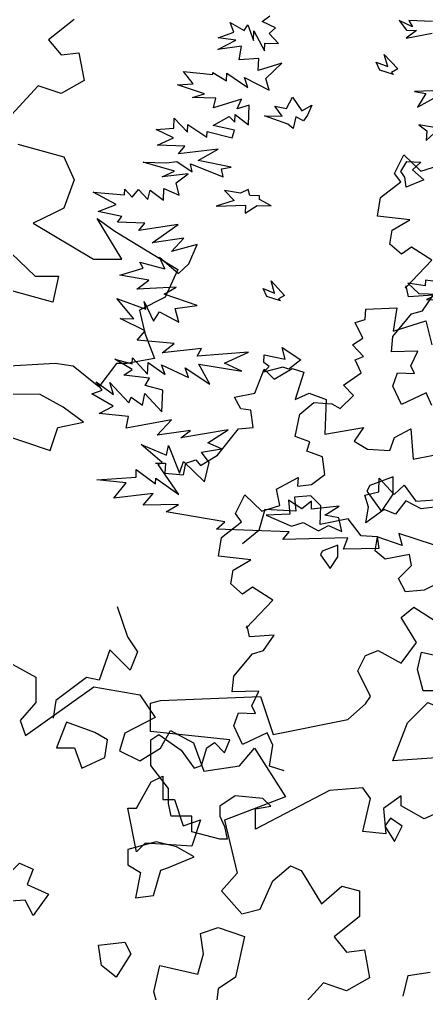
# Model space of a CAD drawing. Header units: inches. Extents: x -11 to 128, y 7 to 56.
# Drawn here: x 59.075 to 59.323, y 22.366 to 22.961 of the extents above; entities that cross this region are included whole.
import ezdxf

# ---------------------------------------------------------------- set-up
doc = ezdxf.new("R2010")
doc.units = ezdxf.units.IN
doc.header["$MEASUREMENT"] = 0
doc.layers.add('CAY', color=94, linetype='Continuous')
doc.layers.add('CAY-3', color=61, linetype='Continuous')
picture_1 = doc.add_image_def('image1.jpg', size_in_pixel=(1680, 1093))

# ---------------------------------------------------------------- blocks, each defined once
blk = doc.blocks.new('A$C76451831')
at = {"layer": 'CAY'}
for p, q in [((3847.2, 1679), (3878.4, 1661.9)), ((3878.4, 1661.9), (3878.4, 1627.1)), ((3864.3, 1582.3), (3957.4, 1648.4)), ((3957.4, 1648.4), (4019.9, 1637.7)), ((4019.9, 1637.7), (4040.5, 1607.1)), ((3878.4, 1627.1), (3857.2, 1602.9)), ((3857.2, 1602.9), (3864.3, 1582.3)), ((4040.5, 1607.1), (3999.3, 1585.8)), ((4047.6, 1565.2), (4061.2, 1589.4)), ((4061.2, 1589.4), (4092.4, 1572.3)), ((3999.3, 1585.8), (3992.2, 1561.6)), ((4019.9, 1548.1), (4047.6, 1565.2)), ((4092.4, 1572.3), (4106.6, 1533.9)), ((4154.9, 1541), (4175.6, 1565.2)), ((4175.6, 1565.2), (4217.4, 1499.1)), ((3992.2, 1561.6), (4019.9, 1548.1)), ((4106.6, 1533.9), (4154.9, 1541)), ((4217.4, 1499.1), (4134.9, 1467.3)), ((4134.9, 1467.3), (4152, 1395.3)), ((4200.3, 1384.7), (4224.5, 1405.3)), ((4224.5, 1405.3), (4238.7, 1398.8)), ((4152, 1395.3), (4130.8, 1371.1)), ((4238.7, 1398.8), (4266.4, 1353.4)), ((4183.2, 1346.3), (4200.3, 1384.7)), ((4266.4, 1353.4), (4294.1, 1377.6)), ((4294.1, 1377.6), (4318.3, 1371.1)), ((4130.8, 1371.1), (4158.5, 1339.9)), ((4318.3, 1371.1), (4318.3, 1336.3)), ((4158.5, 1339.9), (4183.2, 1346.3)), ((4318.3, 1336.3), (4283.5, 1308.6)), ((4283.5, 1308.6), (4300.6, 1287.9)), ((4300.6, 1287.9), (4324.7, 1290.9)), ((4324.7, 1290.9), (4331.8, 1253.1)), ((4384.3, 1256.1), (4414.2, 1260.8)), ((4269.3, 1246.1), (4228, 1201.2)), ((4300.6, 1235.4), (4269.3, 1246.1)), ((4331.8, 1253.1), (4300.6, 1235.4)), ((4377.3, 1228.2), (4384.3, 1256.1)), ((3915.1, 501.1), (3898, 463.3)), ((3898, 463.3), (3863.2, 445.6)), ((3863.2, 445.6), (3870.3, 414.4)), ((3870.3, 414.4), (3883.8, 380.2)), ((3831.9, 373.1), (3807.8, 341.8)), ((3846.1, 373.1), (3831.9, 373.1)), ((3883.8, 380.2), (3846.1, 373.1))]:
    blk.add_line(p, q, dxfattribs=at)
for points in [[(4216, 1534.3), (4196, 1540.6), (4200.2, 1569.1), (4192.8, 1586), (4159, 1570.1), (4147.4, 1595.5), (4153.8, 1613.4), (4177, 1612.3), (4171.7, 1622.9), (4181.2, 1642.9), (4145.3, 1641.9), (4147.4, 1663), (4172.8, 1693.5), (4187.5, 1697.8), (4202.3, 1718.9), (4168.5, 1716.7), (4165.4, 1731.5), (4164.3, 1728.3), (4200.2, 1766.3), (4172.8, 1784.2), (4159, 1774.7), (4143.2, 1788.5), (4146.4, 1807.4), (4170.6, 1821.2), (4126.4, 1826.4), (4130.6, 1851.7), (4158, 1872.8), (4149.6, 1884.4), (4162.2, 1909.7), (4185.4, 1887.6), (4209.7, 1895), (4205.5, 1917.1), (4235, 1933), (4233.9, 1921.4), (4252.9, 1923.5), (4270.8, 1937.2), (4267.7, 1961.4), (4246.6, 1968.8), (4250.8, 1981.5), (4230.8, 1988.9), (4237.1, 2019.4), (4256.1, 2035.3), (4280.3, 2033.1), (4291.9, 2026.8), (4309.9, 2044.7), (4296.2, 2058.5), (4320.4, 2075.3), (4312, 2093.3), (4323.6, 2097.5), (4308.8, 2113.3), (4322.5, 2122.8), (4312, 2143.9), (4325.7, 2148.1), (4326.7, 2161.8), (4368.9, 2163.9), (4363.7, 2132.3), (4408, 2146), (4416.4, 2113.3)], [(514.2, 784.1), (506.8, 800.9), (473, 785.1), (461.4, 810.4), (467.7, 828.4), (490.9, 827.3), (485.7, 837.9), (495.2, 857.9), (459.3, 856.8), (461.4, 877.9), (486.7, 908.5), (501.5, 912.7), (516.3, 933.8), (482.5, 931.7), (479.3, 946.5), (478.3, 943.3), (514.2, 981.3), (486.7, 999.2), (473, 989.7), (457.2, 1003.4), (460.4, 1022.4), (484.6, 1036.1), (440.3, 1041.4), (444.5, 1066.7), (472, 1087.8), (463.5, 1099.4), (476.2, 1124.7), (499.4, 1102.6), (523.6, 1110)], [(4261.2, 838.3), (4229.1, 839.4), (4234.2, 831), (4215.9, 839.8), (4225.9, 826.3), (4239.5, 825.9), (4225.5, 815.5), (4260.6, 822.4)], [(4273.8, 744.4), (4236.6, 743), (4252.3, 740.2), (4240.8, 721.6), (4268.1, 736.9)], [(4282.3, 691.1), (4242.7, 697.9), (4253.3, 689.4), (4252.8, 676.3), (4263.6, 686.3)], [(4262.6, 126.9), (4215.6, 142.2), (4220, 125.7), (4186, 137.8), (4188.1, 121.8), (4140.1, 120.8), (4146.1, 136.4), (4058.1, 134.1), (4066.6, 144.6), (3967.9, 148.1), (3979.1, 158.1), (3899.4, 171.8), (3916.1, 181.6), (3868, 180.6), (3881.7, 196.4), (3828.5, 190.1), (3845, 210.9), (3805.3, 215), (3858.5, 218.6), (3858.8, 229), (3884.9, 209.5), (3885.2, 217.6), (3916.5, 195.2), (3888.5, 236.1), (3894, 238.6), (3865.5, 263.2), (3899.8, 248.8), (3902.6, 261.9), (3917.6, 224.2), (3923.1, 239.9), (3951.6, 212.6), (3957.9, 238.7), (3947.6, 252.6), (3974.4, 257.1), (3956.2, 265.5), (3983.5, 283.1), (3919.2, 272.2), (3932.7, 282.1), (3887.2, 276), (3906.5, 296.7), (3844.9, 285.2), (3848.2, 301.4), (3808.5, 305.5), (3827.4, 315.3), (3798.5, 332.2), (3812.3, 337.1), (3804.5, 348.3), (3827.9, 331.1), (3823.1, 347.6), (3848.9, 320), (3851.8, 327.6), (3867.3, 316.6), (3870.6, 332.4), (3893.7, 307.5), (3894.8, 337), (3871, 343.2), (3876.8, 353.5), (3842, 357.4), (3853.2, 365.2), (3829.6, 379.1), (3853.4, 372.9), (3853.7, 381), (3874.2, 359), (3874.8, 374.8), (3898.2, 358.2), (3893.2, 371.5), (3929.8, 354.3), (3925.3, 367.6), (3958.9, 345.2), (3944, 372.4), (4002.2, 362.7), (3978.5, 373.9), (4011.2, 388.7), (3941.7, 383.4), (3947.5, 393.6), (3893.8, 387.8), (3910.1, 400.4), (3860, 404.8), (3870.8, 417.6), (3837, 434.6), (3855.6, 434), (3832.5, 461.5), (3871.9, 447), (3869.5, 457.5), (3882.2, 430.8), (3890.3, 443.7), (3916.6, 429.6), (3911.8, 448.3), (3941.4, 452.3), (3896.6, 467.5), (3912.8, 477.3), (3859.7, 474.2), (3876, 486.8), (3836.3, 493.6), (3868.4, 502.9), (3863.7, 511.2), (3897.8, 501.9), (3890.2, 518), (3916.2, 495.8), (3930.2, 508.9), (3941.6, 535.3), (3906.8, 525.6), (3923.3, 543.6), (3880.5, 537.4), (3915.8, 562.4), (3862.5, 553.9), (3870.5, 564), (3833.4, 565.3), (3839.1, 573.3), (3807.2, 579.8), (3831.5, 589.4), (3800.4, 606.4), (3842.9, 602.6), (3843.1, 610.3), (3853.2, 599.5), (3861.7, 609.7), (3874.4, 596.1), (3877.5, 609.1), (3895.6, 595.3), (3896.2, 611.2), (3917.2, 602.3), (3912.8, 618.8), (3929.1, 631.3), (3894, 627.1), (3910.6, 634.7), (3868.4, 647.1), (3900.1, 646), (3913.8, 647.7), (3934.6, 633.9), (3932.3, 644.8), (3976.9, 627), (3974.6, 637.9), (3987.8, 640.2), (3942.8, 649.4), (3970.1, 664.8), (3916.4, 658.5), (3924.9, 668.7), (3887.8, 670), (3909.5, 680.1), (3885.8, 691.3), (3909.9, 693.2), (3910.4, 706.8), (3928.3, 687.6), (3928.7, 698), (3954.8, 681.2), (3955.1, 688.9), (3989.2, 680), (3992.3, 690.3), (3963.1, 696.8), (3984.8, 709.2), (3992.7, 701.2), (3993, 711.6), (4011.1, 697.8), (4012.1, 724.6), (3996, 719.7), (4001.9, 732.6), (3963.9, 720.8), (3967.1, 733.8), (3935.4, 734.9), (3951.4, 739.8), (3914.7, 752), (3936, 753.5), (3923, 770.3), (3962.8, 766.2), (3962.9, 768.9), (3981.5, 757.4), (3981.9, 768.2), (4010.2, 748.6), (4005.7, 761.9), (4039.5, 744.9), (4034.6, 760.9), (4056.7, 781.5), (4024.6, 771.7), (4025.2, 788), (3998.4, 786.2), (4001.7, 804.7), (3969.4, 800.4), (3993.9, 813.1), (3970, 816.2), (3991.5, 823.6), (3986.5, 837), (4005.2, 825.9), (4010.4, 833.9), (4017.9, 812.3), (4018.3, 825.4), (4033.2, 798.2), (4033.6, 809), (4052.2, 808.4), (4039.5, 822), (4047.9, 829.8), (4029.6, 838.2), (4040.3, 846)]]:
    blk.add_lwpolyline(points, dxfattribs=at)
for points in [[(4267.5, 1833.2), (4264.9, 1827.9), (4278.1, 1809.4), (4288.7, 1825.2), (4288.7, 1841.1)], [(4396.9, 1672), (4402.2, 1695.8), (4436.5, 1687.9), (4441.8, 1706.3), (4439.1, 1724.8), (4455, 1730.1), (4478.7, 1722.2), (4470.8, 1685.2), (4455, 1674.7), (4452.3, 1650.9), (4439.1, 1643), (4404.8, 1643)], [(4035, 1519.2), (4050.8, 1527.2), (4050.8, 1495.5), (4066.6, 1495.5), (4078.5, 1459.8), (4102.3, 1467.8), (4090.4, 1432.1), (4027.1, 1436.1), (4015.2, 1424.2), (4003.3, 1483.6), (4015.2, 1483.6)], [(4376, 1459.3), (4360.2, 1469.9), (4352.3, 1459.3), (4365.5, 1438.2)], [(3837.8, 1390.3), (3856.3, 1408.8), (3874.8, 1400.9), (3866.9, 1379.8), (3895.9, 1366.6), (3874.8, 1337.5), (3864.2, 1358.6), (3824.6, 1356)], [(4038.9, 1234.1), (4046.9, 1269.7), (4098.3, 1257.8), (4106.2, 1285.6), (4102.3, 1313.3), (4126, 1321.2), (4161.7, 1309.3), (4149.8, 1253.9), (4126, 1238), (4122.1, 1202.4), (4102.3, 1190.5), (4050.8, 1190.5)], [(3967.7, 1269.7), (3963.7, 1297.4), (3999.3, 1301.4), (4007.3, 1285.6), (3987.5, 1253.9)], [(4208.2, 766.2), (4189.8, 772.3), (4184.7, 782.9), (4200.4, 776.9), (4195.5, 793.4), (4213.9, 773.7), (4205.6, 769)], [(4064.6, 698.7), (4032.9, 710.2), (4056.9, 709.4), (4046.9, 723.3), (4062.7, 720.1), (4070.9, 735.6), (4083.8, 716.6), (4097.3, 724.3), (4091.3, 710.9), (4086.1, 703.4), (4075.4, 708.7), (4072.1, 693)], [(4223.4, 626.6), (4218.2, 634.5), (4226.4, 647.8), (4245.4, 647.1), (4234.2, 636.7), (4249.6, 623), (4225.2, 612.9)], [(4013.2, 601.7), (4010.8, 609.9), (4000.2, 604.8), (3978.6, 608.3), (3991.7, 594.7), (3967.4, 587.4), (4007.3, 588.7), (4006.9, 577.9), (4023.2, 588.2), (4042.2, 587.5), (4026.2, 596.2), (4026.3, 601.2)], [(4303.8, 461), (4306.8, 469), (4285.8, 477.9), (4289, 493.7), (4275.1, 483.3), (4251.6, 486.8), (4251.4, 479.1), (4227.5, 482.7), (4242.8, 468.5), (4269.5, 467.6), (4253, 460.5), (4287.8, 459.2), (4306, 447.7)], [(4054.6, 458.4), (4036.2, 464.5), (4031.1, 475.1), (4046.8, 469.1), (4041.9, 485.6), (4060.3, 465.9), (4052, 461.2)], [(4032, 374.8), (4032.4, 385.2), (4061.2, 379.2), (4056.8, 395.2), (4082.5, 378.5), (4066.1, 365.4), (4058.1, 368.4), (4031.6, 361.7), (4039.5, 369.1)], [(4174.2, 178.1), (4169.4, 194.1), (4188.1, 198.9), (4188.8, 217.4), (4209.3, 195.4), (4222.9, 208.1), (4238.4, 186.2), (4264.8, 188), (4278.1, 179.9), (4245.8, 175.6), (4224.8, 186.7), (4211.1, 168.6), (4195.4, 174.6), (4170.8, 156.9)], [(4138.2, 144.9), (4133.9, 163.6), (4114.9, 167), (4134.4, 179.5), (4096.7, 175.3), (4097, 186.2), (4083.5, 175.8), (4065.4, 187.3), (4067.4, 168.6), (4035.2, 167), (4069.6, 152.2), (4085.6, 157.1), (4106.5, 146), (4119.9, 153.2)]]:
    blk.add_lwpolyline(points, close=True, dxfattribs=at)
at = {"layer": 'CAY-3'}
for p, q in [((3774.4, 841.1), (3739.6, 813.4)), ((3739.6, 813.4), (3756.7, 792.8)), ((3756.7, 792.8), (3780.9, 795.7)), ((3780.9, 795.7), (3788, 758)), ((3788, 758), (3756.7, 740.3)), ((3725.5, 750.9), (3684.2, 706.1)), ((3756.7, 740.3), (3725.5, 750.9)), ((3697.8, 671.3), (3760.3, 654.2)), ((3760.3, 654.2), (3774.4, 622.9)), ((3774.4, 622.9), (3760.3, 584.6)), ((3760.3, 584.6), (3746.7, 577.5)), ((3746.7, 577.5), (3719, 563.9)), ((3839, 515.2), (3805.7, 570.4)), ((3805.7, 570.4), (3829.8, 553.3)), ((3719, 563.9), (3800.7, 515.2)), ((3829.8, 553.3), (3915.1, 501.1)), ((86.7, 510.8), (100.8, 469.5)), ((472.7, 495.7), (489.8, 509.9)), ((489.8, 509.9), (517.5, 492.2)), ((3800.7, 515.2), (3839, 515.2)), ((493.3, 461.5), (472.7, 495.7)), ((100.8, 469.5), (114.4, 448.9)), ((76.8, 451.7), (62.5, 410.5)), ((86.7, 441.8), (76.8, 451.7)), ((424.3, 443.8), (441.4, 450.9)), ((441.4, 450.9), (472.7, 433.8)), ((472.7, 433.8), (493.3, 461.5)), ((104.4, 424.1), (86.7, 441.8)), ((114.4, 448.9), (104.4, 424.1)), ((413.7, 423.2), (424.3, 443.8)), ((45.4, 414.1), (3.5, 382.8)), ((62.5, 410.5), (45.4, 414.1)), ((430.8, 388.4), (413.7, 423.2)), ((145.6, 382.8), (281.8, 388.3)), ((281.8, 388.3), (298.9, 336.4)), ((424.3, 378.3), (430.8, 388.4)), ((3.5, 382.8), (0, 358.6)), ((132.1, 379.3), (145.6, 382.8)), ((132.1, 340.9), (132.1, 379.3)), ((400.1, 357.1), (424.3, 378.3)), ((3748.8, 373.1), (3625.2, 366.3)), ((3773, 369.5), (3748.8, 373.1)), ((3807.8, 341.8), (3773, 369.5)), ((298.9, 336.4), (400.1, 357.1)), ((240, 329.4), (132.1, 340.9)), ((132.7, 329.4), (143.3, 336.4)), ((143.3, 336.4), (173.9, 315.2)), ((132.7, 294.5), (132.7, 329.4)), ((201.6, 294.5), (208.7, 318.7)), ((208.7, 318.7), (219.3, 325.8)), ((219.3, 325.8), (232.9, 311.7)), ((232.9, 311.7), (240, 329.4)), ((173.9, 315.2), (191.6, 291)), ((156.8, 263.3), (132.7, 294.5)), ((191.6, 291), (201.6, 294.5)), ((156.8, 242.6), (156.8, 263.3)), ((247, 253.3), (226.4, 239.1)), ((284.8, 249.7), (247, 253.3)), ((375.4, 260.4), (274.7, 207.8)), ((420.8, 263.9), (375.4, 260.4)), ((430.8, 249.7), (420.8, 263.9)), ((472.7, 253.3), (448.5, 236.2)), ((472.7, 239.7), (472.7, 253.3)), ((160.4, 225.5), (156.8, 242.6)), ((226.4, 239.1), (226.4, 225.5)), ((274.7, 235.6), (295.4, 239.1)), ((295.4, 239.1), (284.8, 249.7)), ((420.8, 204.9), (430.8, 249.7)), ((503.9, 222), (472.7, 239.7)), ((188.1, 225.5), (160.4, 225.5)), ((188.1, 204.3), (188.1, 225.5)), ((226.4, 225.5), (232.9, 211.4)), ((274.7, 207.8), (274.7, 235.6)), ((448.5, 236.2), (452, 201.4)), ((535.2, 236.2), (503.9, 222)), ((226.4, 194.3), (188.1, 204.3)), ((232.9, 211.4), (236.4, 194.3)), ((452, 201.4), (420.8, 204.9)), ((236.4, 194.3), (226.4, 194.3))]:
    blk.add_line(p, q, dxfattribs=at)
for points in [[(138.9, 705.6), (152.6, 705.6), (151.5, 691.9), (176.9, 689.8), (180, 705.6), (193.7, 709.9), (200.1, 702.5), (223.3, 716.2), (251.7, 752), (271.8, 754.2), (268.6, 777.4), (254.9, 779.5), (246.5, 795.3), (273.9, 800.6), (286.5, 833.3), (300.3, 819.5), (324.5, 834.3), (340.3, 829), (328.7, 792.1), (347.7, 800.6), (370.9, 792.1), (368.8, 744.7), (421.5, 754.2), (408.9, 735.2), (426.8, 724.6), (457.4, 722.5), (463.7, 740.4), (485.9, 752), (489, 710.9), (516.5, 716.2)], [(522.8, 542.2), (503.8, 532.7), (478.5, 530.6), (469, 548.5), (486.9, 566.4), (483.8, 581.2), (451.1, 574.9), (437.4, 586.5), (440.5, 605.4), (418.4, 606.5), (400.5, 629.7), (362.5, 622.3), (363.5, 647.6), (349.8, 661.3), (327.7, 659.2), (329.8, 640.3), (287.6, 642.4), (279.2, 613.9), (257, 596)]]:
    blk.add_lwpolyline(points, dxfattribs=at)
for points in [[(430.1, 675.3), (426.1, 667.3), (445.9, 639.6), (461.7, 663.4), (461.7, 687.1)], [(3570.3, 517.1), (3590.1, 548.8), (3625.7, 540.9), (3645.5, 564.6), (3721.6, 492.2), (3753.2, 492.2), (3745.3, 456.6), (3641.6, 485.4), (3645.5, 445.8), (3617.8, 441.9), (3609.9, 449.8), (3609.9, 485.4), (3570.3, 485.4), (3546.6, 509.2)], [(481.1, 352.5), (508.8, 380.2), (536.5, 368.3), (524.6, 336.6), (568.2, 316.8), (536.5, 273.3), (520.7, 305), (461.3, 301)], [(56.6, 339.4), (18.3, 353.5), (4.7, 318.7), (28.9, 318.7), (38.9, 291), (70.2, 305.2), (73.7, 329.4)], [(3728.2, 331.2), (3642.3, 331.5), (3628.8, 293.2), (3741.7, 255.1), (3752.3, 286.4), (3787.1, 293.5), (3759.4, 314.1)], [(167.4, 183.7), (139.7, 190.7), (101.4, 180.1), (101.4, 159.5), (118.5, 148.9), (112, 114.6), (136.2, 117.6), (146.2, 152.4), (156.8, 155.9), (191.6, 170.1)]]:
    blk.add_lwpolyline(points, close=True, dxfattribs=at)

msp = doc.modelspace()

# ---------------------------------------------------------------- block references
at = {"layer": 'CAY', "xscale": 0.0004489089019145984, "yscale": 0.0004489089019145984, "zscale": 0.0004489089019145984}
for p in [(57.4138, 22.58311), (59.0954, 22.37316), (57.34374, 21.8133)]:
    msp.add_blockref('A$C76451831', p, dxfattribs=at)

# ---------------------------------------------------------------- pictures from other files: only their frames are drawn
image = msp.add_image(picture_1, insert=(12.49661, 7.37723), size_in_units=(74.4025, 48.40591))
image.dxf.flags = 6

doc.saveas('drawing.dxf')
